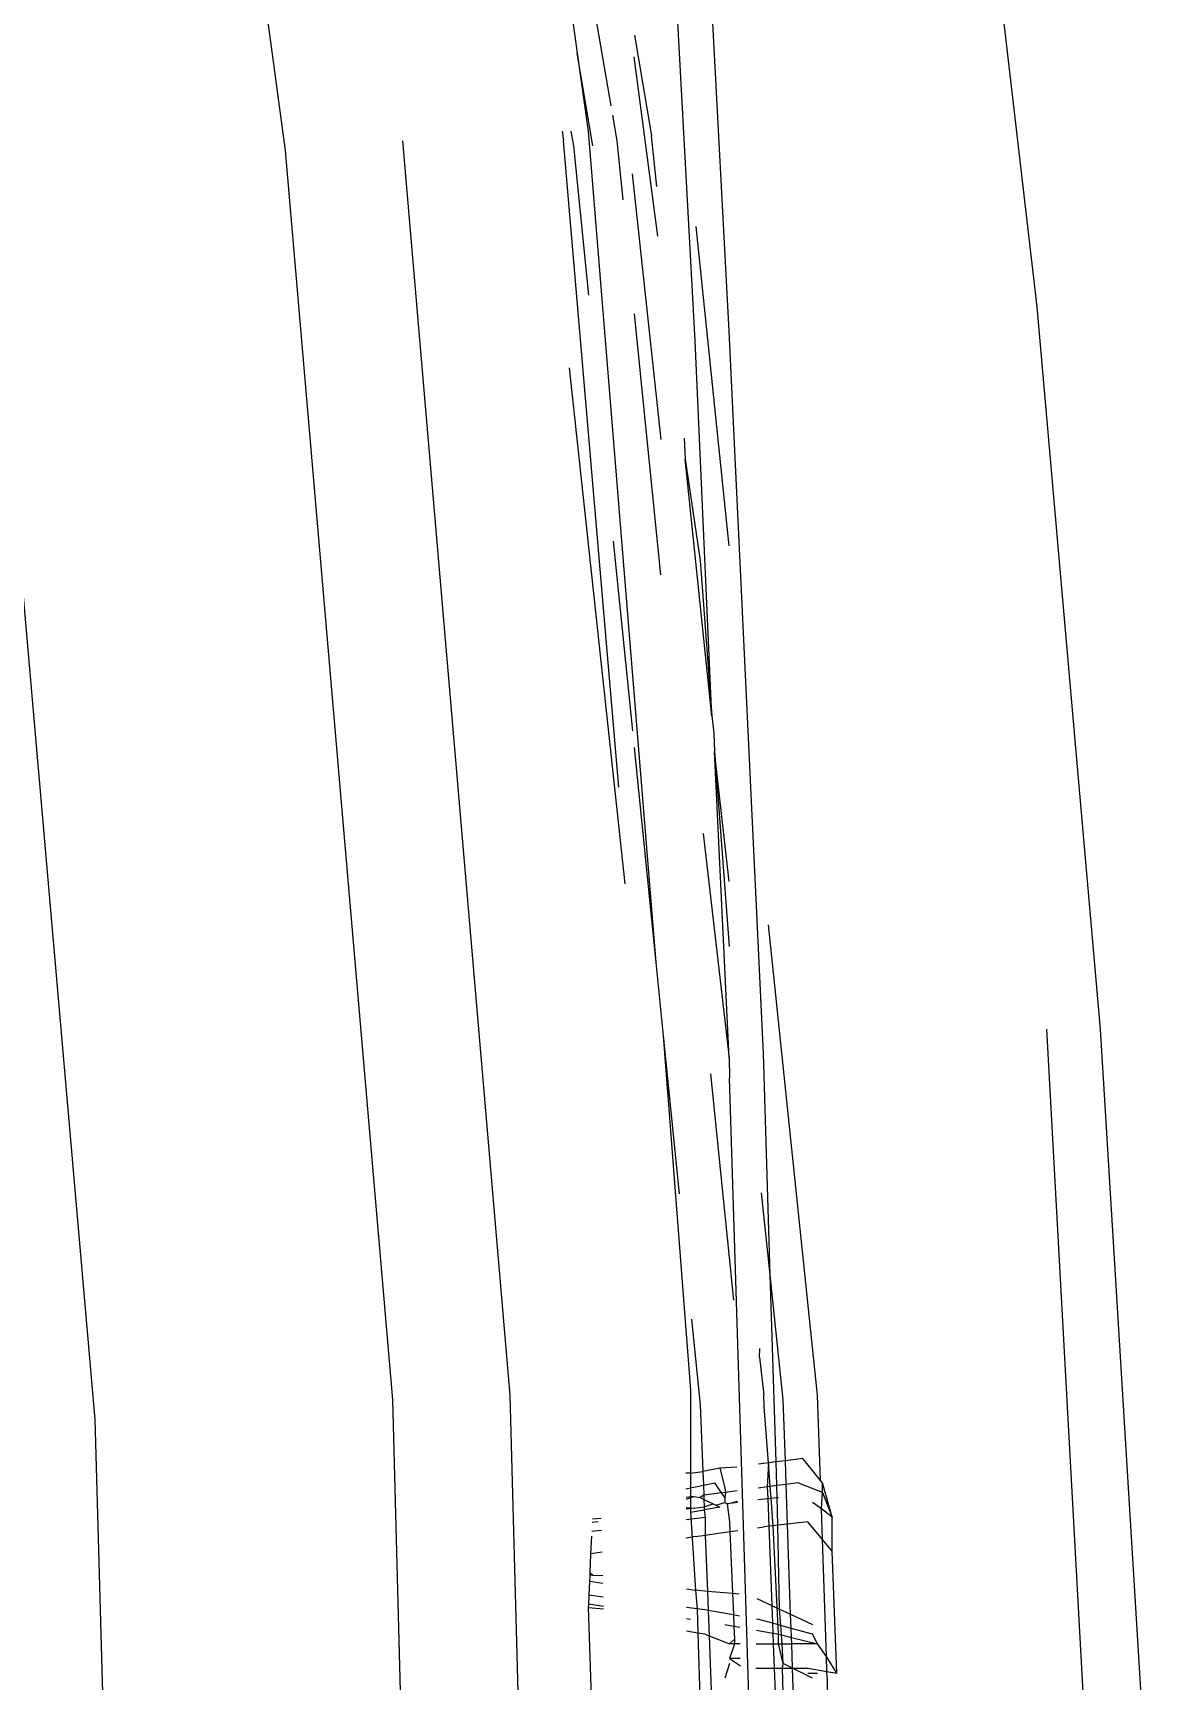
# Model space of a CAD drawing. Header units: millimetres. Extents: x -41292 to 298682, y -22072 to 33155.
# Drawn here: x 26623.09 to 26645.95, y -11321.9 to -11288.13 of the extents above; entities that cross this region are included whole.
import ezdxf

# ---------------------------------------------------------------- set-up
doc = ezdxf.new("R2010")
doc.units = ezdxf.units.MM

# ---------------------------------------------------------------- blocks, each defined once
blk = doc.blocks.new('rmfnasesx')
for p, q in [((54094.328, 4246.988), (54097.508, 4223.883)), ((54091.528, 4221.888), (54088.228, 4246.388)), ((54105.621, 4229.888), (54106.921, 4218.688)), ((54098.204, 4222.803), (54097.019, 4229.671)), ((54100.621, 4218.188), (54100.021, 4229.388)), ((54099.921, 4217.988), (54099.321, 4229.088)), ((54098.679, 4224.255), (54099.028, 4222.188)), ((54097.828, 4221.988), (54097.508, 4223.883)), ((54097.508, 4223.883), (54097.728, 4222.288)), ((54098.667, 4223.812), (54099.152, 4220.132)), ((54098.328, 4222.088), (54098.237, 4222.614)), ((54093.928, 4222.088), (54096.128, 4196.388)), ((54097.2, 4222.288), (54097.228, 4222.088)), ((54098.361, 4208.843), (54097.228, 4222.088)), ((54097.377, 4222.288), (54097.428, 4221.988)), ((54097.728, 4222.288), (54099.115, 4205.248)), ((54098.449, 4220.878), (54098.328, 4222.088)), ((54099.136, 4221.152), (54099.028, 4222.188)), ((54093.728, 4196.288), (54091.528, 4221.888)), ((54097.428, 4221.988), (54097.736, 4218.928)), ((54098.632, 4221.414), (54099.219, 4215.965)), ((54085.428, 4221.088), (54087.628, 4195.888)), ((54100.621, 4213.789), (54099.941, 4220.332)), ((54106.921, 4218.688), (54108.221, 4203.888)), ((54099.221, 4213.193), (54098.683, 4218.545)), ((54101.321, 4203.388), (54100.621, 4218.188)), ((54100.266, 4210.306), (54099.921, 4217.988)), ((54097.341, 4217.436), (54098.484, 4206.866)), ((54099.698, 4215.993), (54099.718, 4215.562)), ((54099.718, 4215.562), (54100.028, 4213.488)), ((54100.266, 4210.306), (54099.718, 4215.562)), ((54098.244, 4213.888), (54098.636, 4209.998)), ((54100.028, 4213.488), (54100.266, 4210.306)), ((54100.266, 4210.306), (54100.303, 4209.952)), ((54100.303, 4209.952), (54100.321, 4209.573)), ((54098.67, 4209.659), (54099.115, 4205.248)), ((54100.321, 4209.573), (54100.621, 4205.582)), ((54100.621, 4206.908), (54100.321, 4209.573)), ((54100.621, 4203.288), (54100.321, 4209.573)), ((54100.089, 4207.894), (54100.621, 4203.288)), ((54102.428, 4196.388), (54101.427, 4206.026)), ((54099.115, 4205.248), (54099.266, 4203.747)), ((54107.121, 4203.888), (54108.021, 4187.388)), ((54108.221, 4203.888), (54109.221, 4187.488)), ((54099.266, 4203.747), (54099.592, 4200.514)), ((54099.266, 4203.747), (54099.828, 4196.488)), ((54100.621, 4203.288), (54100.628, 4202.884)), ((54101.461, 4198.849), (54101.321, 4203.388)), ((54100.712, 4198.333), (54100.247, 4202.972)), ((54101.121, 4187.088), (54100.628, 4202.884)), ((54101.461, 4198.849), (54101.285, 4200.529)), ((54101.728, 4196.288), (54101.461, 4198.849)), ((54101.579, 4195.016), (54101.461, 4198.849)), ((54099.851, 4197.944), (54100.028, 4196.188)), ((54101.244, 4197.163), (54101.246, 4197.341)), ((54101.244, 4197.163), (54101.328, 4196.388)), ((54099.828, 4196.488), (54099.828, 4194.788)), ((54094.428, 4170.188), (54093.728, 4196.288)), ((54096.128, 4196.388), (54096.828, 4170.188)), ((54100.028, 4196.188), (54100.08, 4194.821)), ((54101.337, 4196.153), (54101.328, 4196.388)), ((54101.424, 4194.996), (54101.337, 4196.153)), ((54101.771, 4195.041), (54101.728, 4196.288)), ((54102.488, 4194.638), (54102.428, 4196.388)), ((54087.628, 4195.888), (54088.328, 4170.188)), ((54101.771, 4195.041), (54101.579, 4195.016)), ((54102.128, 4195.088), (54101.771, 4195.041)), ((54101.787, 4194.556), (54101.771, 4195.041)), ((54102.488, 4194.638), (54102.128, 4195.088)), ((54099.828, 4194.788), (54099.734, 4194.788)), ((54099.828, 4194.788), (54100.08, 4194.821)), ((54099.828, 4194.788), (54099.828, 4193.988)), ((54100.428, 4194.888), (54100.08, 4194.821)), ((54100.08, 4194.821), (54100.091, 4194.54)), ((54100.776, 4194.911), (54100.428, 4194.888)), ((54100.428, 4194.888), (54100.528, 4194.488)), ((54101.424, 4194.996), (54101.217, 4194.969)), ((54101.424, 4194.996), (54101.399, 4194.506)), ((54101.579, 4195.016), (54101.424, 4194.996)), ((54101.461, 4194.514), (54101.424, 4194.996)), ((54101.594, 4194.531), (54101.579, 4195.016)), ((54099.735, 4194.469), (54100.091, 4194.54)), ((54100.091, 4194.54), (54100.328, 4194.588)), ((54100.091, 4194.54), (54100.099, 4194.336)), ((54100.464, 4194.384), (54100.099, 4194.336)), ((54100.464, 4194.384), (54100.328, 4194.588)), ((54100.541, 4194.394), (54100.464, 4194.384)), ((54100.528, 4194.288), (54100.464, 4194.384)), ((54100.528, 4194.488), (54100.541, 4194.394)), ((54100.541, 4194.394), (54100.528, 4194.288)), ((54100.785, 4194.426), (54100.541, 4194.394)), ((54101.399, 4194.506), (54101.211, 4194.481)), ((54101.461, 4194.514), (54101.399, 4194.506)), ((54101.399, 4194.506), (54101.409, 4194.268)), ((54101.594, 4194.531), (54101.461, 4194.514)), ((54101.479, 4194.274), (54101.461, 4194.514)), ((54101.787, 4194.556), (54101.594, 4194.531)), ((54101.601, 4194.285), (54101.594, 4194.531)), ((54102.028, 4194.588), (54101.787, 4194.556)), ((54101.815, 4193.742), (54101.787, 4194.556)), ((54102.528, 4194.388), (54102.028, 4194.588)), ((54102.528, 4194.588), (54102.488, 4194.638)), ((54102.508, 4194.053), (54102.528, 4194.388)), ((54102.728, 4193.888), (54102.528, 4194.588)), ((54102.528, 4194.388), (54102.528, 4194.588)), ((54102.528, 4194.388), (54102.728, 4193.888)), ((54099.894, 4194.309), (54099.736, 4194.289)), ((54099.736, 4194.253), (54099.894, 4194.309)), ((54099.737, 4194.085), (54099.901, 4194.072)), ((54099.901, 4194.072), (54099.737, 4194.051)), ((54099.828, 4193.988), (54100.11, 4194.035)), ((54099.894, 4194.309), (54100.028, 4194.288)), ((54099.901, 4194.072), (54100.108, 4194.098)), ((54100.099, 4194.336), (54100.028, 4194.288)), ((54100.028, 4194.288), (54100.102, 4194.25)), ((54100.099, 4194.336), (54100.102, 4194.25)), ((54100.102, 4194.25), (54100.29, 4194.157)), ((54100.102, 4194.25), (54100.108, 4194.098)), ((54100.108, 4194.098), (54100.29, 4194.157)), ((54100.108, 4194.098), (54100.11, 4194.035)), ((54100.428, 4194.088), (54100.11, 4194.035)), ((54100.11, 4194.035), (54100.128, 4193.888)), ((54100.29, 4194.157), (54100.348, 4194.128)), ((54100.348, 4194.128), (54100.528, 4194.188)), ((54100.348, 4194.128), (54100.428, 4194.088)), ((54100.528, 4194.288), (54100.528, 4194.188)), ((54100.528, 4194.188), (54100.575, 4194.156)), ((54100.575, 4194.156), (54100.789, 4194.211)), ((54100.789, 4194.183), (54100.575, 4194.156)), ((54100.575, 4194.156), (54100.628, 4193.788)), ((54101.208, 4194.25), (54101.409, 4194.268)), ((54101.409, 4194.268), (54101.479, 4194.274)), ((54101.409, 4194.268), (54101.43, 4193.699)), ((54101.479, 4194.274), (54101.601, 4194.285)), ((54101.522, 4193.709), (54101.479, 4194.274)), ((54101.601, 4194.285), (54101.628, 4194.288)), ((54101.619, 4193.72), (54101.601, 4194.285)), ((54102.508, 4194.053), (54102.328, 4194.188)), ((54102.728, 4193.888), (54102.508, 4194.053)), ((54102.529, 4193.426), (54102.508, 4194.053)), ((54097.928, 4193.788), (54097.814, 4193.774)), ((54097.817, 4193.85), (54097.997, 4193.867)), ((54099.738, 4193.839), (54100.128, 4193.888)), ((54099.828, 4193.988), (54099.928, 4192.388)), ((54100.128, 4193.888), (54100.13, 4193.517)), ((54100.628, 4193.788), (54100.636, 4193.589)), ((54101.43, 4193.699), (54101.328, 4193.688)), ((54101.522, 4193.709), (54101.43, 4193.699)), ((54101.43, 4193.699), (54101.492, 4192.073)), ((54101.619, 4193.72), (54101.522, 4193.709)), ((54101.628, 4191.488), (54101.522, 4193.709)), ((54101.815, 4193.742), (54101.619, 4193.72)), ((54101.652, 4192), (54101.619, 4193.72)), ((54102.228, 4193.788), (54101.815, 4193.742)), ((54101.879, 4191.895), (54101.815, 4193.742)), ((54102.529, 4193.426), (54102.228, 4193.788)), ((54102.728, 4193.188), (54102.728, 4193.888)), ((54097.787, 4193.131), (54097.803, 4193.496)), ((54097.807, 4193.598), (54098.004, 4193.622)), ((54099.928, 4193.488), (54099.739, 4193.456)), ((54099.928, 4193.488), (54100.13, 4193.517)), ((54100.13, 4193.517), (54100.636, 4193.589)), ((54100.13, 4193.517), (54100.175, 4192.365)), ((54100.636, 4193.589), (54100.8, 4193.612)), ((54100.636, 4193.589), (54100.689, 4192.319)), ((54101.201, 4193.67), (54101.328, 4193.688)), ((54102.728, 4193.188), (54102.529, 4193.426)), ((54102.612, 4191.033), (54102.529, 4193.426)), ((54097.771, 4192.747), (54097.787, 4193.131)), ((54098.016, 4193.169), (54097.787, 4193.131)), ((54102.828, 4190.688), (54102.728, 4193.188)), ((54097.764, 4192.567), (54097.769, 4192.704)), ((54097.769, 4192.704), (54097.771, 4192.747)), ((54097.769, 4192.704), (54097.824, 4192.7)), ((54097.771, 4192.747), (54097.824, 4192.7)), ((54097.824, 4192.7), (54098.028, 4192.688)), ((54097.752, 4192.285), (54097.764, 4192.567)), ((54098.033, 4192.527), (54097.764, 4192.567)), ((54099.743, 4192.419), (54099.928, 4192.388)), ((54100.175, 4192.365), (54099.928, 4192.388)), ((54099.928, 4192.388), (54099.964, 4192.008)), ((54100.689, 4192.319), (54100.175, 4192.365)), ((54100.175, 4192.365), (54100.19, 4191.976)), ((54097.741, 4192.032), (54097.744, 4192.1)), ((54098.428, 4170.188), (54097.741, 4192.032)), ((54097.741, 4192.032), (54098.047, 4192.004)), ((54097.744, 4192.1), (54097.752, 4192.285)), ((54097.828, 4192.088), (54097.744, 4192.1)), ((54098.04, 4192.249), (54097.752, 4192.285)), ((54098.046, 4192.055), (54097.828, 4192.088)), ((54099.964, 4192.008), (54099.745, 4192.036)), ((54100.128, 4191.988), (54099.964, 4192.008)), ((54099.964, 4192.008), (54099.979, 4191.511)), ((54100.824, 4192.306), (54100.689, 4192.319)), ((54100.689, 4192.319), (54100.707, 4191.882)), ((54101.183, 4192.216), (54101.492, 4192.073)), ((54101.492, 4192.073), (54101.652, 4192)), ((54101.492, 4192.073), (54101.506, 4191.712)), ((54099.828, 4191.788), (54099.745, 4191.8)), ((54100.19, 4191.976), (54100.128, 4191.988)), ((54100.707, 4191.882), (54100.19, 4191.976)), ((54100.19, 4191.976), (54100.21, 4191.455)), ((54100.528, 4191.688), (54100.717, 4191.653)), ((54100.832, 4191.86), (54100.707, 4191.882)), ((54100.707, 4191.882), (54100.717, 4191.653)), ((54101.228, 4191.788), (54101.178, 4191.797)), ((54101.506, 4191.712), (54101.228, 4191.788)), ((54101.677, 4191.665), (54101.506, 4191.712)), ((54101.506, 4191.712), (54101.514, 4191.508)), ((54101.652, 4192), (54101.879, 4191.895)), ((54101.677, 4191.665), (54101.652, 4192)), ((54101.889, 4191.607), (54101.677, 4191.665)), ((54101.692, 4191.472), (54101.677, 4191.665)), ((54101.879, 4191.895), (54102.328, 4191.688)), ((54101.889, 4191.607), (54101.879, 4191.895)), ((54099.979, 4191.511), (54099.746, 4191.548)), ((54100.128, 4191.488), (54099.979, 4191.511)), ((54099.979, 4191.511), (54100.019, 4190.201)), ((54100.128, 4191.488), (54100.21, 4191.455)), ((54100.21, 4191.455), (54100.628, 4191.288)), ((54100.21, 4191.455), (54100.26, 4190.147)), ((54100.628, 4191.288), (54100.728, 4191.388)), ((54100.717, 4191.653), (54100.836, 4191.632)), ((54100.717, 4191.653), (54100.728, 4191.388)), ((54100.728, 4191.388), (54100.728, 4191.288)), ((54101.176, 4191.57), (54101.514, 4191.508)), ((54101.514, 4191.508), (54101.628, 4191.488)), ((54101.514, 4191.508), (54101.522, 4191.288)), ((54101.628, 4191.488), (54101.692, 4191.472)), ((54101.628, 4191.288), (54101.628, 4191.488)), ((54101.692, 4191.472), (54101.895, 4191.421)), ((54101.706, 4191.288), (54101.692, 4191.472)), ((54102.328, 4191.488), (54101.889, 4191.607)), ((54101.895, 4191.421), (54101.889, 4191.607)), ((54101.895, 4191.421), (54102.428, 4191.288)), ((54101.9, 4191.288), (54101.895, 4191.421)), ((54102.428, 4191.288), (54102.328, 4191.488)), ((54100.728, 4191.288), (54100.628, 4191.288)), ((54100.728, 4191.288), (54100.628, 4190.988)), ((54100.843, 4191.288), (54100.728, 4191.288)), ((54101.172, 4191.288), (54101.522, 4191.288)), ((54101.522, 4191.288), (54101.628, 4191.288)), ((54101.522, 4191.288), (54101.541, 4190.788)), ((54101.628, 4191.288), (54101.706, 4191.288)), ((54101.728, 4190.888), (54101.628, 4191.288)), ((54101.706, 4191.288), (54101.9, 4191.288)), ((54101.728, 4190.888), (54101.706, 4191.288)), ((54101.917, 4190.793), (54101.9, 4191.288)), ((54102.428, 4191.288), (54101.9, 4191.288)), ((54102.612, 4191.033), (54102.428, 4191.288)), ((54102.828, 4190.688), (54102.612, 4191.033)), ((54102.622, 4190.722), (54102.612, 4191.033)), ((54100.628, 4190.888), (54100.528, 4190.588)), ((54100.628, 4190.988), (54100.851, 4190.839)), ((54100.848, 4190.988), (54100.628, 4190.988)), ((54101.166, 4190.788), (54101.541, 4190.788)), ((54101.541, 4190.788), (54101.709, 4190.788)), ((54101.541, 4190.788), (54101.56, 4190.288)), ((54101.709, 4190.788), (54101.728, 4190.888)), ((54101.725, 4190.288), (54101.709, 4190.788)), ((54101.709, 4190.788), (54101.828, 4190.788)), ((54101.917, 4190.793), (54101.728, 4190.888)), ((54101.828, 4190.788), (54101.917, 4190.793)), ((54102.328, 4190.588), (54101.917, 4190.793)), ((54101.917, 4190.793), (54102.228, 4190.788)), ((54101.969, 4189.303), (54101.917, 4190.793)), ((54102.228, 4190.788), (54102.622, 4190.722)), ((54102.228, 4190.688), (54102.428, 4190.688)), ((54102.622, 4190.722), (54102.828, 4190.688)), ((54102.628, 4190.588), (54102.622, 4190.722)), ((54102.628, 4190.588), (54102.628, 4190.288))]:
    blk.add_line(p, q)

msp = doc.modelspace()

# ---------------------------------------------------------------- block references
msp.add_blockref('rmfnasesx', (-27463.272, -15512.431))

doc.saveas('drawing.dxf')
